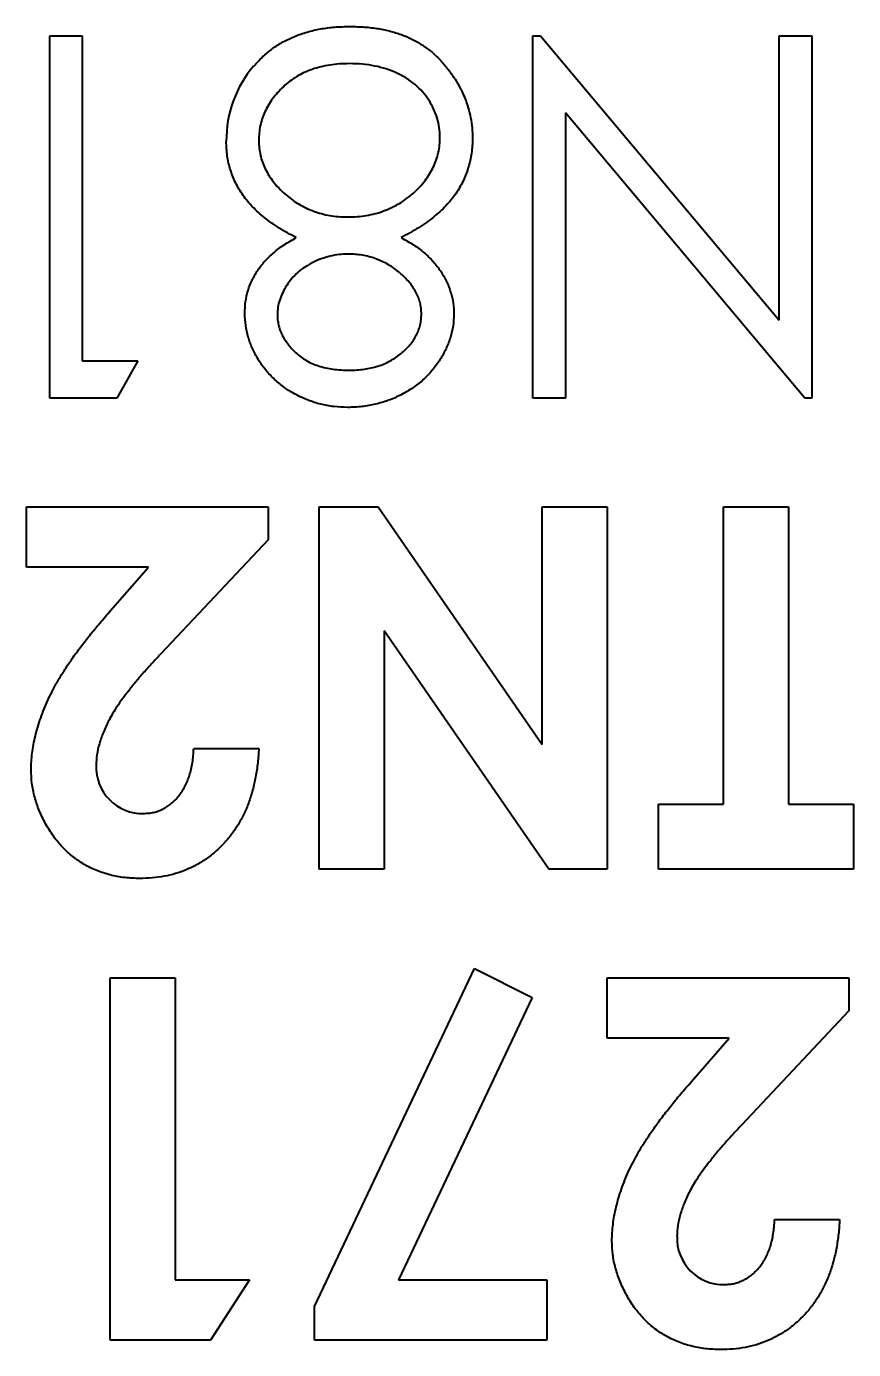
# Model space of a CAD drawing. Header units: inches. Extents: x 7.25 to 10.75, y 3.17 to 5.42.
# Drawn here: x 9.5866 to 9.6764, y 4.441 to 4.5848 of the extents above; entities that cross this region are included whole.
import ezdxf

# ---------------------------------------------------------------- set-up
doc = ezdxf.new("R2010")
doc.units = ezdxf.units.IN
doc.header["$LTSCALE"] = 0.5
doc.header["$MEASUREMENT"] = 0
doc.layers.add('Visible', color=7, linetype='Continuous', lineweight=40)

msp = doc.modelspace()

# ---------------------------------------------------------------- linework, layer by layer
at = {"layer": 'Visible'}
for p, q in [((9.589102405009916, 4.544379243757647), (9.589102405009916, 4.583749322497805)), ((9.589102405009916, 4.583749322497805), (9.592635617204547, 4.583749322497805)), ((9.592635617204547, 4.583749322497805), (9.592635617204547, 4.548417200551509)), ((9.641595843330126, 4.544379243757648), (9.641595843330126, 4.583749322497805)), ((9.641595843330126, 4.583749322497805), (9.642400280035154, 4.583749322497805)), ((9.642400280035154, 4.583749322497805), (9.668347307089464, 4.552833715794797)), ((9.668347307089464, 4.552833715794797), (9.668347307089464, 4.583749322497805)), ((9.668347307089464, 4.583749322497805), (9.671880519284093, 4.583749322497805)), ((9.671880519284093, 4.583749322497805), (9.671880519284093, 4.544379243757648)), ((9.671139175653972, 4.544379243757648), (9.645129055524757, 4.575365830169923)), ((9.645129055524757, 4.575365830169923), (9.645129055524757, 4.544379243757648)), ((9.592635617204547, 4.548417200551509), (9.59869255239534, 4.548417200551509)), ((9.59869255239534, 4.548417200551509), (9.596381768526978, 4.544379243757647)), ((9.596381768526978, 4.544379243757647), (9.589102405009916, 4.544379243757647)), ((9.645129055524757, 4.544379243757648), (9.641595843330126, 4.544379243757648)), ((9.671880519284093, 4.544379243757648), (9.671139175653972, 4.544379243757648)), ((9.586578682013753, 4.5325682201356), (9.612825401173858, 4.5325682201356)), ((9.586578682013753, 4.526006540345573), (9.586578682013753, 4.5325682201356)), ((9.612825401173858, 4.5325682201356), (9.61282540117386, 4.528987688134793)), ((9.61837759176542, 4.493198141395442), (9.618377591765418, 4.5325682201356)), ((9.618377591765418, 4.5325682201356), (9.624789425502549, 4.5325682201356)), ((9.624789425502549, 4.5325682201356), (9.642605332528593, 4.506739492596735)), ((9.642605332528593, 4.532568220135601), (9.64967175691785, 4.532568220135601)), ((9.642605332528593, 4.506739492596735), (9.642605332528593, 4.532568220135601)), ((9.64967175691785, 4.532568220135601), (9.649671756917853, 4.493198141395443)), ((9.66229037189867, 4.532568220135601), (9.66935679628793, 4.532568220135601)), ((9.662290371898672, 4.500264565784702), (9.66229037189867, 4.532568220135601)), ((9.66935679628793, 4.532568220135601), (9.66935679628793, 4.500264565784702)), ((9.61282540117386, 4.528987688134793), (9.601168955585326, 4.516582012281773)), ((9.599828227743613, 4.526006540345573), (9.586578682013753, 4.526006540345573)), ((9.595719291240485, 4.521298219630856), (9.599828227743613, 4.526006540345573)), ((9.625444016154677, 4.519105735277938), (9.62544401615468, 4.493198141395442)), ((9.643307242986902, 4.493198141395442), (9.625444016154677, 4.519105735277938)), ((9.604749487586133, 4.506321500975495), (9.611815911975393, 4.506321500975495)), ((9.655223947509413, 4.500264565784702), (9.662290371898672, 4.500264565784702)), ((9.655223947509413, 4.493198141395443), (9.655223947509413, 4.500264565784702)), ((9.66935679628793, 4.500264565784702), (9.67642322067719, 4.500264565784702)), ((9.67642322067719, 4.500264565784702), (9.67642322067719, 4.493198141395443)), ((9.62544401615468, 4.493198141395442), (9.61837759176542, 4.493198141395442)), ((9.649671756917853, 4.493198141395443), (9.643307242986902, 4.493198141395442)), ((9.67642322067719, 4.493198141395443), (9.655223947509413, 4.493198141395443)), ((9.617872847166188, 4.445684324012039), (9.63523921603354, 4.482396606971861)), ((9.63523921603354, 4.482396606971861), (9.641501203717771, 4.479241953226656)), ((9.595664084799944, 4.442017039033238), (9.595664084799944, 4.481387117773395)), ((9.595664084799944, 4.481387117773395), (9.602730509189204, 4.481387117773395)), ((9.602730509189204, 4.481387117773395), (9.602730509189204, 4.448578718823264)), ((9.649671756917853, 4.481387117773396), (9.675918476077957, 4.481387117773396)), ((9.649671756917853, 4.47482543798337), (9.649671756917853, 4.481387117773396)), ((9.675918476077957, 4.481387117773396), (9.675918476077957, 4.477806585772589)), ((9.641501203717771, 4.479241953226656), (9.626989796489829, 4.448578718823264)), ((9.675918476077957, 4.477806585772589), (9.664262030489425, 4.46540090991957)), ((9.662921302647712, 4.47482543798337), (9.649671756917853, 4.47482543798337)), ((9.658812366144584, 4.470117117268651), (9.662921302647712, 4.47482543798337)), ((9.667842562490232, 4.455140398613291), (9.674908986879492, 4.455140398613291)), ((9.602730509189204, 4.448578718823264), (9.610806422776928, 4.448578718823264)), ((9.610806422776928, 4.448578718823264), (9.606587073392717, 4.442017039033238)), ((9.626989796489829, 4.448578718823264), (9.643110077127826, 4.448578718823264)), ((9.643110077127826, 4.448578718823264), (9.643110077127826, 4.442017039033238)), ((9.617872847166188, 4.442017039033238), (9.617872847166188, 4.445684324012039)), ((9.606587073392717, 4.442017039033238), (9.595664084799944, 4.442017039033238)), ((9.643110077127826, 4.442017039033238), (9.617872847166188, 4.442017039033238))]:
    msp.add_line(p, q, dxfattribs=at)
for centre, radius, start, end in [((9.620898330274077, 4.572341966278486), 0.01261565529547394, 139.9627529579262, 180.2716347137238), ((9.599188846530513, 4.504271689598804), 0.005029562096697165, 177.4988094107686, 271.2672813713459), ((9.662281921434614, 4.453090587236601), 0.005029562096699441, 177.498809412269, 271.2672813726612)]:
    msp.add_arc(centre, radius, start, end, dxfattribs=at)
for points, knots in [([(9.611263847569981, 4.58043693606534), (9.611576968765755, 4.580781073007869), (9.612199341831847, 4.581465094297287), (9.613265516495694, 4.582353179898984), (9.614435616426134, 4.583099517290359), (9.615705113981123, 4.583707750074935), (9.617070615684227, 4.584181156811998), (9.61853183058423, 4.584521342615298), (9.62009160733247, 4.584716195587363), (9.621163659875952, 4.584744361950687), (9.621713638100973, 4.58475881169627)], [0, 0, 0, 0, 0.1192834503733712, 0.2370928820686305, 0.354796044215128, 0.474576300940848, 0.597460065814975, 0.724926154615614, 0.858883199192764, 1, 1, 1, 1]), ([(9.621713638100973, 4.58475881169627), (9.622242472617346, 4.584745847939197), (9.623271530871241, 4.584720621784693), (9.624769369780813, 4.584549705801558), (9.62616557973022, 4.584250179715432), (9.62746827924485, 4.583840229197279), (9.628669613636275, 4.583306930460837), (9.629766164111274, 4.582643170014611), (9.630773735598678, 4.581875657887386), (9.631661808904305, 4.580982377409681), (9.632450072375015, 4.580025536751721), (9.633143097803371, 4.579038664367732), (9.633583871038807, 4.57825671676319), (9.633808921110615, 4.577813951320329), (9.633857191439024, 4.577716217428112), (9.633976181713567, 4.577475295456985), (9.634245198623663, 4.576889334184625), (9.634576984502692, 4.57592788972385), (9.634837572450126, 4.574839461247156), (9.635001258040623, 4.573730358078246), (9.635023150171008, 4.572981991943677), (9.6350341635401, 4.572605508142868)], [0, 0, 0, 0, 0.0785552643698, 0.152860565420097, 0.2235563666902605, 0.2903706229655195, 0.355397784138662, 0.418284932535281, 0.480381415207482, 0.543064533849019, 0.6049149427073129, 0.664388422332142, 0.721931811650893, 0.7381154803333867, 0.7381154803333867, 0.7381154803333867, 0.778009536229352, 0.83383241339506, 0.888862890153068, 0.94408977157943, 1, 1, 1, 1]), ([(9.621674204929159, 4.580720854902408), (9.621305838197799, 4.580713690866154), (9.620588141679251, 4.580699733026207), (9.619540656002016, 4.580579345198607), (9.618554681037113, 4.580382103409185), (9.6176221650678, 4.580117309210207), (9.616750894871831, 4.579759683541066), (9.615937118613479, 4.579322538541475), (9.61517060377184, 4.578820344978006), (9.614485862048639, 4.578226042697129), (9.613862344027682, 4.577590655357151), (9.613318655373254, 4.576918119984456), (9.612846693721274, 4.576226600833379), (9.612476266311344, 4.575500499852), (9.61218013309373, 4.57475374009144), (9.611967269679026, 4.573979437462332), (9.611835928683647, 4.573175216596577), (9.611822645265741, 4.572629670243064), (9.611815911975391, 4.572353135843252)], [0, 0, 0, 0, 0.0765550760994232, 0.149153837511575, 0.2188158220432795, 0.285398193727192, 0.350345835719392, 0.4141546691276485, 0.477205500043845, 0.540391173900373, 0.602222430283946, 0.662050679838559, 0.719948516225845, 0.775918722043147, 0.831123372497848, 0.8866731564921949, 0.9425552559371321, 1, 1, 1, 1]), ([(9.63150095134547, 4.572723807658313), (9.631485290870346, 4.573077276738757), (9.63145410712531, 4.573781118071531), (9.631216864786788, 4.574819109297059), (9.630824218507922, 4.575820856527915), (9.63028665433176, 4.576781695441269), (9.629616893716873, 4.57768024936229), (9.628797314696172, 4.578465511755589), (9.627866845456342, 4.579152008923066), (9.626811332022728, 4.57971786840205), (9.625652678255674, 4.580164006393617), (9.624401373317996, 4.58048718139867), (9.623066176285564, 4.580688816091251), (9.622145507379663, 4.580710006999439), (9.621674204929159, 4.580720854902408)], [0, 0, 0, 0, 0.07491079103701401, 0.14916527051387, 0.2245331100267905, 0.302397696872693, 0.382006944833601, 0.46125033324119, 0.5422009967468641, 0.626514119551523, 0.714409631883149, 0.8048701434976611, 0.900110475169873, 1, 1, 1, 1]), ([(9.61589330194107, 4.561816592334267), (9.615570883773426, 4.561984384898228), (9.614942060669533, 4.562311636435108), (9.614050434482655, 4.562841875147529), (9.61322427957022, 4.563386303151832), (9.612468118888001, 4.563955322144583), (9.61177227822122, 4.564536195665958), (9.611147020838901, 4.565136395233576), (9.61058970424796, 4.565755109322079), (9.610101216514163, 4.566394625903192), (9.609668905652306, 4.567055057410522), (9.60930217217616, 4.567740602469061), (9.60898224563626, 4.568442011689307), (9.608731109388529, 4.569169759580364), (9.608523776999991, 4.569913908351955), (9.608381224912005, 4.570684430897748), (9.608304535913355, 4.571476151303848), (9.60829003970378, 4.572011228423674), (9.608282699780762, 4.572282156133984)], [0, 0, 0, 0, 0.0795145498959737, 0.155079927522837, 0.226870850132799, 0.295896240388773, 0.362033066935595, 0.425088956263354, 0.485373764919551, 0.5440481662340081, 0.601005732445861, 0.657884822653423, 0.714011444966278, 0.7694977510674229, 0.8261524422985971, 0.8829004980034181, 0.940708546901072, 1, 1, 1, 1]), ([(9.611815911975391, 4.572353135843252), (9.611826100950392, 4.572084548865501), (9.611846191829239, 4.571554942263276), (9.611973721604782, 4.570770173743171), (9.612197716945381, 4.570011960890059), (9.612505226971455, 4.569271339754506), (9.612914016014765, 4.56856271285728), (9.613398843851774, 4.567868354664349), (9.61397492562945, 4.567200143977514), (9.614635176646072, 4.566567396860879), (9.615351169804633, 4.565982652003644), (9.616109851181076, 4.565462948941298), (9.61690289314374, 4.565044495711735), (9.617445937683508, 4.564811340597444), (9.617716720836334, 4.564709367539605), (9.617729319618844, 4.564704623018522), (9.618026222564698, 4.564593529274044), (9.61862408544489, 4.564403314100866), (9.61953259952982, 4.564208327116763), (9.620477349338547, 4.564085777981751), (9.62111913225518, 4.564071529025405), (9.621445492532631, 4.564064283127726)], [0, 0, 0, 0, 0.057330358248136, 0.1130454517579894, 0.169154694350201, 0.225738855606196, 0.283781419525107, 0.3433999651357045, 0.406267360617801, 0.471742303014772, 0.5383423431439499, 0.603392776907697, 0.667654396298072, 0.7293951635914084, 0.7293951635914084, 0.7293951635914084, 0.7322677887564011, 0.7970369115422039, 0.863069647661618, 0.930368000421586, 1, 1, 1, 1]), ([(9.621445492532631, 4.564064283127726), (9.621795611673692, 4.564070514918573), (9.622482459998078, 4.564082740171634), (9.62348875553267, 4.564218671962521), (9.624454370532384, 4.564408190433558), (9.625376711292015, 4.564694611270898), (9.626041503467977, 4.564980050544418), (9.626404539071832, 4.565156590215759), (9.626481940388306, 4.565195347157321), (9.62668649764709, 4.565297774533055), (9.627166552307726, 4.565556870597686), (9.627884717240068, 4.566041469492031), (9.6286203137919, 4.566647152055501), (9.629295311319595, 4.567300274652007), (9.629879283431944, 4.567998844519387), (9.630382730887478, 4.568715802288807), (9.630785354611048, 4.569467499184749), (9.631116313291885, 4.570237339333707), (9.631333536051395, 4.57104510004189), (9.631472821217795, 4.57187509432086), (9.63149152235541, 4.572439325848797), (9.63150095134547, 4.572723807658313)], [0, 0, 0, 0, 0.07125750580824429, 0.1397898392986842, 0.2064650189750075, 0.271492622410692, 0.336029077116186, 0.3536485917615325, 0.3536485917615325, 0.3536485917615325, 0.400213686273889, 0.464659023847118, 0.529715273320168, 0.594078272508269, 0.655636771867661, 0.714893864698706, 0.77215083411094, 0.8290260526505601, 0.885140194716782, 0.9420884448496211, 1, 1, 1, 1]), ([(9.6350341635401, 4.572605508142868), (9.635027661286019, 4.572329252595249), (9.635014810536916, 4.571783274125953), (9.634925919659459, 4.570976632997342), (9.634782865252932, 4.570191569136891), (9.63458909829395, 4.569424916892186), (9.634323772011287, 4.568680969566579), (9.634010142923579, 4.567954960609656), (9.633637292354333, 4.567251650693709), (9.6332092571935, 4.566565828515347), (9.632710933317075, 4.565905680070255), (9.63214625971918, 4.565260550239445), (9.631507710785302, 4.564638550892885), (9.630790724568364, 4.56404326639408), (9.630020476444276, 4.563443908393578), (9.629164387123554, 4.562884872436661), (9.628249645735053, 4.562323858337471), (9.6275993944347, 4.561988582199783), (9.627265828692533, 4.561816592334267)], [0, 0, 0, 0, 0.0588447323601603, 0.1162979609893862, 0.1726488669854395, 0.2287459701895255, 0.284537548137303, 0.340718449281647, 0.3970832673643225, 0.453952168838373, 0.512754248492114, 0.5730754269571201, 0.636439385099312, 0.7024077215675011, 0.7715174331171339, 0.844207917675588, 0.920081818312484, 1, 1, 1, 1]), ([(9.610301678177693, 4.553582946059283), (9.610317914915388, 4.554010090103069), (9.610349802945368, 4.554848976727457), (9.610614446671622, 4.556070160217049), (9.61106724953541, 4.55721128828184), (9.611677446241316, 4.558290734786063), (9.612479615313003, 4.55928662221181), (9.613448214066107, 4.56021987317369), (9.614593388095312, 4.561079773770951), (9.615450934293333, 4.561565849028681), (9.61589330194107, 4.561816592334267)], [0, 0, 0, 0, 0.1219258262973258, 0.2394553929432805, 0.354774098803555, 0.471475575279256, 0.592265411083574, 0.718653197311241, 0.8548664508213061, 1, 1, 1, 1]), ([(9.627265828692533, 4.561816592334267), (9.627721821497458, 4.561566845408162), (9.628603370544521, 4.561084021639152), (9.629782548672509, 4.56020866466658), (9.630779787617096, 4.559239887484952), (9.631595886808036, 4.558187624593349), (9.63223505904687, 4.557072879456406), (9.632674106194013, 4.555904932234181), (9.632970992669906, 4.554704486082406), (9.633000410731528, 4.553884399226532), (9.63301518514317, 4.5534725331782)], [0, 0, 0, 0, 0.1458494305754842, 0.2819637177391635, 0.410893335702098, 0.535063306921324, 0.6547262424105169, 0.770150184539096, 0.884564257400888, 1, 1, 1, 1]), ([(9.621532245510624, 4.560026326333864), (9.621197578637457, 4.560016557319057), (9.6205315503753, 4.559997115777402), (9.619550076901632, 4.559814705608607), (9.618593367011542, 4.559531405374405), (9.617847670077534, 4.559203296884589), (9.617421281536174, 4.558974995162973), (9.617292808254241, 4.558901930760489), (9.617133457914047, 4.558811306179122), (9.616706250702785, 4.558550126327977), (9.616053605241323, 4.558060923048529), (9.615397912057977, 4.55738131390614), (9.614840084025648, 4.55663965836326), (9.614403941474476, 4.555852941009679), (9.614069849450399, 4.555060219627519), (9.613873098738338, 4.554254964615231), (9.613847522758622, 4.553715381850647), (9.613834890372324, 4.553448873275111)], [0, 0, 0, 0, 0.0897134540802937, 0.1785408138776845, 0.2669077215250845, 0.3569311822942495, 0.3965677627634077, 0.3965677627634077, 0.3965677627634077, 0.4457305340947905, 0.5307957532315181, 0.614591161039219, 0.6982439584905931, 0.7790840380441441, 0.8553156624734299, 0.928538086782487, 1, 1, 1, 1]), ([(9.62948197294854, 4.553527739618742), (9.629474241037265, 4.553733369647144), (9.62945896166983, 4.554139724123693), (9.629340793750554, 4.554739790107758), (9.62916467614884, 4.555329459812303), (9.628887390868456, 4.555894711905176), (9.62855481090973, 4.556455154640702), (9.628144333113784, 4.556996781030063), (9.627655142698723, 4.557521476022897), (9.627103652931805, 4.558024776823901), (9.62650284823182, 4.558496078995889), (9.625866357306824, 4.558905226144355), (9.625318303414964, 4.559187707974445), (9.624986250611158, 4.55933431042267), (9.62487820896773, 4.559379375263629), (9.624757735495649, 4.559429625497582), (9.624405175327691, 4.559567260991409), (9.623804187363339, 4.559753971392934), (9.623067781587727, 4.559911099024413), (9.622307764688582, 4.560008759281168), (9.621792797525769, 4.560020424312212), (9.621532245510624, 4.560026326333864)], [0, 0, 0, 0, 0.0545639495070589, 0.107826202781142, 0.1619237085214025, 0.2175097010530385, 0.274498332796139, 0.3348147646240185, 0.3975549470643515, 0.464754577356201, 0.532901209769528, 0.6000972138233309, 0.665354161456546, 0.6964309659010486, 0.6964309659010486, 0.6964309659010486, 0.731083627724208, 0.796883493959009, 0.863291590147024, 0.930831217509245, 1, 1, 1, 1]), ([(9.621477039070083, 4.543369754559182), (9.620976433095755, 4.543386023276549), (9.619989295144936, 4.543418103333815), (9.618538296076652, 4.543685681058532), (9.617149905471113, 4.544132549229871), (9.615829117009241, 4.544738940945379), (9.614598816706822, 4.54548524685044), (9.613515344327094, 4.546390047494014), (9.612550363245594, 4.547396393087602), (9.61188193792879, 4.548353516599601), (9.611530068150955, 4.54896514331067), (9.611417342328217, 4.54917775755549), (9.611315076615595, 4.549370642794489), (9.611023870543377, 4.549964171393597), (9.610648576523666, 4.550994667938142), (9.610357020055154, 4.552278865189895), (9.610320150606753, 4.553147660115755), (9.610301678177693, 4.553582946059283)], [0, 0, 0, 0, 0.0894032499051364, 0.17629302372293, 0.2626069234866875, 0.349420473732446, 0.4354667924013745, 0.5188906296914331, 0.600969123349225, 0.6838648975815049, 0.7268380748167254, 0.7268380748167254, 0.7268380748167254, 0.765823663804807, 0.8448880757049, 0.9222854113101281, 1, 1, 1, 1]), ([(9.613834890372324, 4.553448873275111), (9.613840778272325, 4.5532618010112), (9.613852464909897, 4.552890489381041), (9.613952179195914, 4.552340207618962), (9.614108938098955, 4.551802741848316), (9.614333289169089, 4.551276981039476), (9.61462139878359, 4.550765460621673), (9.614958194086539, 4.550254595801253), (9.61537616760319, 4.549768006236244), (9.615841251623378, 4.549288798616744), (9.616369824604497, 4.548846608290556), (9.616956836946327, 4.548454827201478), (9.61760912925813, 4.54813539112127), (9.618312721737784, 4.547864066638689), (9.619075196509307, 4.547663107156453), (9.61988938776828, 4.547511717174395), (9.620762814869058, 4.547426601777973), (9.621363819273235, 4.54741414473123), (9.621674204929159, 4.547407711353044)], [0, 0, 0, 0, 0.0508873715027209, 0.1010041385729472, 0.1517252027965465, 0.2030284791863995, 0.256199183788585, 0.311373819115094, 0.369279060624062, 0.4305068733741315, 0.49299298005335, 0.556503250873148, 0.6221075652077109, 0.6902840664168091, 0.761455480662085, 0.836404655485664, 0.915512019611826, 1, 1, 1, 1]), ([(9.63301518514317, 4.5534725331782), (9.63299675664556, 4.553053007004661), (9.632959712151509, 4.55220968623208), (9.632661184118176, 4.55095398304042), (9.632171047856309, 4.54971997109767), (9.631515691871526, 4.548510680959097), (9.630682116172606, 4.547380556430011), (9.629695251880314, 4.546362198368717), (9.62856304465664, 4.545470445273228), (9.627295959080266, 4.544721448017548), (9.626363473708233, 4.544304729433954), (9.625869335847607, 4.544125150410803), (9.62584535216919, 4.544116527469945), (9.625402020021234, 4.543957134618463), (9.624468176143106, 4.543686883827982), (9.623004378277487, 4.543416655426269), (9.621990906036322, 4.543385534162146), (9.621477039070083, 4.543369754559182)], [0, 0, 0, 0, 0.074055986809027, 0.1488654485680894, 0.226660201998025, 0.308132047571205, 0.3911772589215725, 0.473946684166052, 0.557942313254311, 0.645000984007287, 0.7333728384328829, 0.7378750837994823, 0.7378750837994823, 0.7378750837994823, 0.82109793536348, 0.9092902030517279, 1, 1, 1, 1]), ([(9.621674204929159, 4.547407711353044), (9.62195037662585, 4.547415015422138), (9.62249068922058, 4.547429305374988), (9.623282777562242, 4.547504537946075), (9.624036608907524, 4.547649047919105), (9.624756305501093, 4.547847024635299), (9.625444332747614, 4.548093347336204), (9.626084912951722, 4.548417885889458), (9.626699573270217, 4.548778611842873), (9.627268149202253, 4.549201726962437), (9.627782854785378, 4.549663354705544), (9.628242577610123, 4.550145452177718), (9.628617109033303, 4.550662231387329), (9.628939332149224, 4.551187838563049), (9.62917862782079, 4.551744074574523), (9.629348615212717, 4.552318760461829), (9.62946891661406, 4.552915536246314), (9.629477587011971, 4.553322085791249), (9.62948197294854, 4.553527739618742)], [0, 0, 0, 0, 0.0752210918485093, 0.1471653460574274, 0.2163831805268125, 0.283941178863123, 0.3503014014318385, 0.4149720351941575, 0.479181411623451, 0.544184016109942, 0.60755790403003, 0.667323577416015, 0.725167636674896, 0.781028599257467, 0.834890540959137, 0.889470799624709, 0.94408860275468, 1, 1, 1, 1]), ([(9.587083426612987, 4.503994943838406), (9.587090031765804, 4.504294853196444), (9.58710332630687, 4.504898496652798), (9.587195765002983, 4.505811957363535), (9.587334441354674, 4.506742423868477), (9.587543531333997, 4.507689098506157), (9.587804284286548, 4.508652246149119), (9.588120612946916, 4.509634751106042), (9.588499866080793, 4.510631035319067), (9.588935670905556, 4.511652341833167), (9.589455733911722, 4.512701866004044), (9.590060671477866, 4.51379583734312), (9.59077070804929, 4.51493309123456), (9.591562729781002, 4.51612478254625), (9.592467895016588, 4.517352715515894), (9.593462226783828, 4.518630525370991), (9.59455073029052, 4.519956198647327), (9.595322682146644, 4.520842738274741), (9.595719291240485, 4.521298219630856)], [0, 0, 0, 0, 0.045517350985156, 0.0916151841761509, 0.1392453293275406, 0.1882399067429495, 0.2386709784729285, 0.290661315776454, 0.3448368201549495, 0.400428081969802, 0.459139676039526, 0.5225464478831829, 0.590095664010113, 0.662585160266185, 0.739683598434549, 0.821577041952255, 0.908330853601462, 1, 1, 1, 1]), ([(9.601168955585326, 4.516582012281773), (9.60083146618688, 4.516220138466402), (9.600177849305988, 4.515519296201226), (9.599247906635679, 4.514489975965804), (9.598406080969974, 4.513513386476838), (9.59767119540459, 4.51257820252473), (9.59699878726827, 4.511716088224517), (9.596436268404009, 4.51089445235452), (9.595946383392466, 4.510136433635641), (9.595434646745986, 4.509212438971068), (9.594937481054226, 4.508118734234316), (9.594481588043305, 4.506859520277336), (9.594206475359533, 4.505655157797828), (9.594168208739841, 4.504868964301908), (9.594149851002246, 4.504491801803276)], [0, 0, 0, 0, 0.1038493619451094, 0.2011254171233855, 0.291130963358368, 0.3743680063455585, 0.450730997021187, 0.520520564353538, 0.583275415478795, 0.6400800077829341, 0.7420435568440591, 0.835051411768606, 0.920868816638703, 1, 1, 1, 1]), ([(9.611815911975393, 4.506321500975495), (9.611785405154452, 4.505786957761213), (9.611725796657948, 4.504742492414257), (9.611488429054381, 4.503225466862967), (9.611171181884075, 4.501791693798268), (9.610744159356202, 4.500445483702233), (9.610218185315418, 4.499186270998691), (9.609580168878486, 4.498018226755207), (9.60884915893819, 4.496932981388275), (9.608010420616376, 4.495949567936712), (9.607097994245073, 4.495065449338973), (9.606114218970855, 4.49429252965351), (9.605061889341863, 4.493645494793284), (9.603948042045882, 4.49311472914623), (9.602777052144182, 4.492690048268452), (9.601537088445665, 4.492406264212685), (9.6002390920023, 4.492214041291211), (9.599350500447319, 4.492197223735158), (9.598897604888778, 4.492188652196977)], [0, 0, 0, 0, 0.07493300306220929, 0.146414589037525, 0.2147331780636015, 0.2803956905112225, 0.3439118344860915, 0.4055207421763735, 0.466476199394643, 0.526809320930676, 0.586167610915319, 0.6441223785331921, 0.701640578020649, 0.7587758228835451, 0.816646350474889, 0.875666935669118, 0.9366301735601219, 1, 1, 1, 1]), ([(9.599299823241292, 4.499255076586236), (9.599486768089116, 4.499261688732518), (9.599854799043843, 4.499274705804331), (9.60039577578103, 4.499361356929448), (9.600910554012716, 4.499514070492697), (9.601404863507078, 4.49971868517311), (9.601873428863108, 4.499989903401038), (9.602315068210535, 4.500324223077392), (9.602734434777927, 4.500713148379637), (9.603129605181959, 4.50115546318997), (9.603489261837286, 4.501649086648117), (9.60380870756343, 4.502189510513237), (9.604072835999261, 4.502776399328186), (9.604305384274088, 4.503402005264182), (9.604484736631315, 4.504073047838962), (9.604615327396758, 4.50478551093764), (9.604714606834857, 4.505538235475968), (9.604737649154904, 4.506055662815143), (9.604749487586133, 4.506321500975495)], [0, 0, 0, 0, 0.0564668684718641, 0.1111640986969662, 0.1649370968759885, 0.218321752312598, 0.2723929232482815, 0.3279763434477085, 0.385291051984025, 0.4449029182928235, 0.506843819219837, 0.56948818526297, 0.634153215553724, 0.700976095310051, 0.7708974968462701, 0.84362561055578, 0.919659676115541, 1, 1, 1, 1]), ([(9.598897604888778, 4.492188652196977), (9.598341432369248, 4.492204832379121), (9.597255176188813, 4.492236433765811), (9.595682006260855, 4.492541628398575), (9.594204889607376, 4.493008983978832), (9.592839538556488, 4.493687987161808), (9.591588326938238, 4.494544215662048), (9.590458211079092, 4.495567115441499), (9.589471231827822, 4.496769112980989), (9.588635086493884, 4.498115593809632), (9.587943638358468, 4.499544175108946), (9.587454450011093, 4.50101868954218), (9.58713460597906, 4.502501080553289), (9.587100413083883, 4.503499129467073), (9.587083426612987, 4.503994943838406)], [0, 0, 0, 0, 0.08961451536200771, 0.1750254062363685, 0.2574931588838805, 0.3388458082257665, 0.4199981943754365, 0.501346423338632, 0.583869753496204, 0.6699881905162239, 0.7564733033990261, 0.8392066183086809, 0.920120478709211, 1, 1, 1, 1]), ([(9.650176501517086, 4.452813841476202), (9.650183106669903, 4.45311375083424), (9.65019640121097, 4.453717394290594), (9.650288839907082, 4.454630855001331), (9.650427516258773, 4.455561321506273), (9.650636606238097, 4.456507996143953), (9.650897359190648, 4.457471143786915), (9.651213687851016, 4.458453648743839), (9.651592940984893, 4.459449932956863), (9.652028745809655, 4.460471239470963), (9.652548808815821, 4.46152076364184), (9.653153746381966, 4.462614734980916), (9.653863782953389, 4.463751988872357), (9.6546558046851, 4.464943680184046), (9.655560969920687, 4.466171613153691), (9.656555301687927, 4.467449423008786), (9.657643805194619, 4.468775096285123), (9.658415757050744, 4.469661635912537), (9.658812366144584, 4.470117117268651)], [0, 0, 0, 0, 0.045517350985156, 0.0916151841761509, 0.1392453293275406, 0.1882399067429495, 0.2386709784729285, 0.290661315776454, 0.3448368201549495, 0.400428081969802, 0.459139676039526, 0.5225464478831829, 0.590095664010113, 0.662585160266185, 0.739683598434549, 0.821577041952256, 0.908330853601462, 1, 1, 1, 1]), ([(9.664262030489425, 4.46540090991957), (9.66392454109098, 4.465039036104198), (9.663270924210087, 4.464338193839023), (9.662340981539778, 4.463308873603601), (9.661499155874074, 4.462332284114634), (9.66076427030869, 4.461397100162526), (9.660091862172369, 4.460534985862314), (9.659529343308106, 4.459713349992316), (9.659039458296565, 4.458955331273438), (9.658527721650085, 4.458031336608864), (9.658030555958325, 4.456937631872112), (9.657574662947404, 4.455678417915133), (9.657299550263632, 4.454474055435624), (9.65726128364394, 4.453687861939704), (9.657242925906345, 4.453310699441072)], [0, 0, 0, 0, 0.1038493619451092, 0.2011254171233855, 0.291130963358368, 0.3743680063455585, 0.450730997021187, 0.520520564353538, 0.583275415478795, 0.6400800077829341, 0.7420435568440591, 0.835051411768606, 0.920868816638703, 1, 1, 1, 1]), ([(9.674908986879492, 4.455140398613291), (9.67487848005855, 4.454605855399009), (9.674818871562048, 4.453561390052053), (9.67458150395848, 4.452044364500763), (9.674264256788174, 4.450610591436064), (9.673837234260303, 4.449264381340028), (9.673311260219517, 4.448005168636487), (9.672673243782585, 4.446837124393003), (9.67194223384229, 4.445751879026071), (9.671103495520475, 4.444768465574509), (9.670191069149173, 4.44388434697677), (9.669207293874955, 4.443111427291306), (9.668154964245963, 4.44246439243108), (9.667041116949981, 4.441933626784026), (9.665870127048281, 4.441508945906247), (9.664630163349765, 4.441225161850481), (9.663332166906399, 4.441032938929006), (9.662443575351418, 4.441016121372955), (9.661990679792877, 4.441007549834773)], [0, 0, 0, 0, 0.07493300306220929, 0.146414589037525, 0.2147331780636015, 0.2803956905112225, 0.3439118344860915, 0.4055207421763735, 0.466476199394643, 0.526809320930676, 0.586167610915319, 0.6441223785331921, 0.701640578020649, 0.7587758228835451, 0.816646350474889, 0.875666935669118, 0.9366301735601219, 1, 1, 1, 1]), ([(9.662392898145391, 4.448073974224032), (9.662579842993214, 4.448080586370314), (9.662947873947942, 4.448093603442127), (9.663488850685129, 4.448180254567244), (9.664003628916815, 4.448332968130493), (9.664497938411175, 4.448537582810905), (9.664966503767207, 4.448808801038834), (9.665408143114634, 4.449143120715188), (9.665827509682027, 4.449532046017432), (9.666222680086058, 4.449974360827766), (9.666582336741383, 4.450467984285913), (9.66690178246753, 4.451008408151033), (9.66716591090336, 4.451595296965983), (9.667398459178187, 4.452220902901979), (9.667577811535415, 4.452891945476758), (9.667708402300857, 4.453604408575436), (9.667807681738957, 4.454357133113763), (9.667830724059003, 4.454874560452939), (9.667842562490232, 4.455140398613291)], [0, 0, 0, 0, 0.0564668684718641, 0.1111640986969662, 0.1649370968759885, 0.218321752312598, 0.2723929232482815, 0.3279763434477085, 0.385291051984025, 0.4449029182928235, 0.506843819219837, 0.56948818526297, 0.634153215553724, 0.700976095310051, 0.7708974968462701, 0.84362561055578, 0.919659676115541, 1, 1, 1, 1]), ([(9.661990679792877, 4.441007549834773), (9.661434507273347, 4.441023730016918), (9.660348251092913, 4.441055331403607), (9.658775081164954, 4.441360526036371), (9.657297964511475, 4.441827881616628), (9.655932613460587, 4.442506884799604), (9.654681401842337, 4.443363113299844), (9.653551285983191, 4.444386013079296), (9.652564306731922, 4.445588010618786), (9.651728161397983, 4.446934491447428), (9.651036713262567, 4.448363072746742), (9.650547524915192, 4.449837587179976), (9.650227680883159, 4.451319978191085), (9.650193487987982, 4.452318027104869), (9.650176501517086, 4.452813841476202)], [0, 0, 0, 0, 0.08961451536200771, 0.1750254062363685, 0.2574931588838805, 0.3388458082257665, 0.4199981943754365, 0.501346423338632, 0.583869753496204, 0.6699881905162239, 0.7564733033990261, 0.8392066183086809, 0.920120478709211, 1, 1, 1, 1])]:
    msp.add_open_spline(points, degree=3, knots=knots, dxfattribs=at)

doc.saveas('drawing.dxf')
